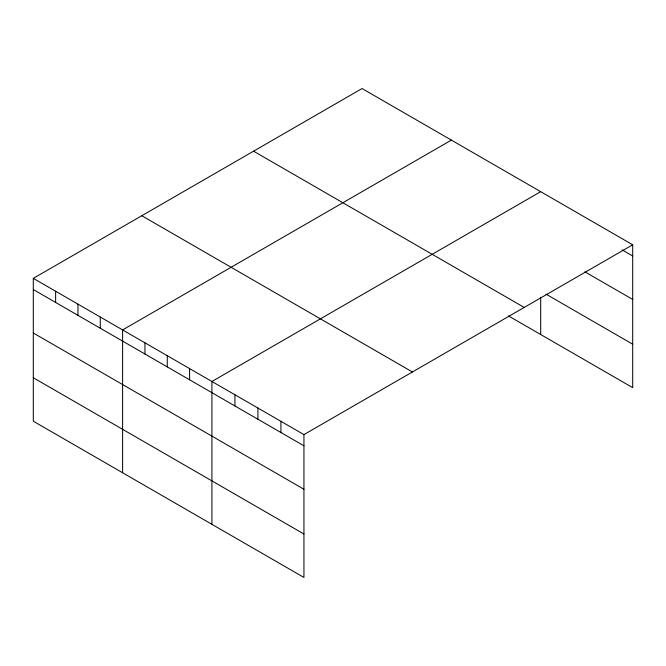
<?xml version="1.0" encoding="UTF-8"?>
<svg xmlns="http://www.w3.org/2000/svg" width="666" height="666" viewBox="0 0 666 666"><rect width="100%" height="100%" fill="white"/><g stroke="black" fill="none" stroke-linecap="round" stroke-linejoin="round"><path stroke-width="1" d="M33.3 278.363L303.937 434.607L303.937 577.455L33.3 421.203L33.3 278.363L362.063 88.545L632.7 244.797L632.7 387.637L508.533 315.95M451.373 140.11L122.611 329.92L122.611 472.768M540.684 191.675L211.921 381.485L211.921 524.325M303.937 434.607L632.7 244.797M622.086 249.858L632.7 255.994M584.923 271.853L632.7 299.434M545.995 294.139L632.7 344.197M253.571 151.19L524.209 307.434M141.791 215.726L412.429 371.969M33.3 289.552L303.937 445.804M33.3 333L303.937 489.244M33.3 377.755L303.937 534.007M540.684 297.277L540.684 334.515M280.927 421.328L280.927 432.517M257.925 408.05L257.925 419.239M234.923 394.763L234.923 405.96M189.594 368.598L189.594 379.786M167.266 355.702L167.266 366.899M144.938 342.815L144.938 354.004M100.283 317.033L100.283 328.221M77.955 304.146L77.955 315.334M55.628 291.25L55.628 302.447"/></g></svg>
